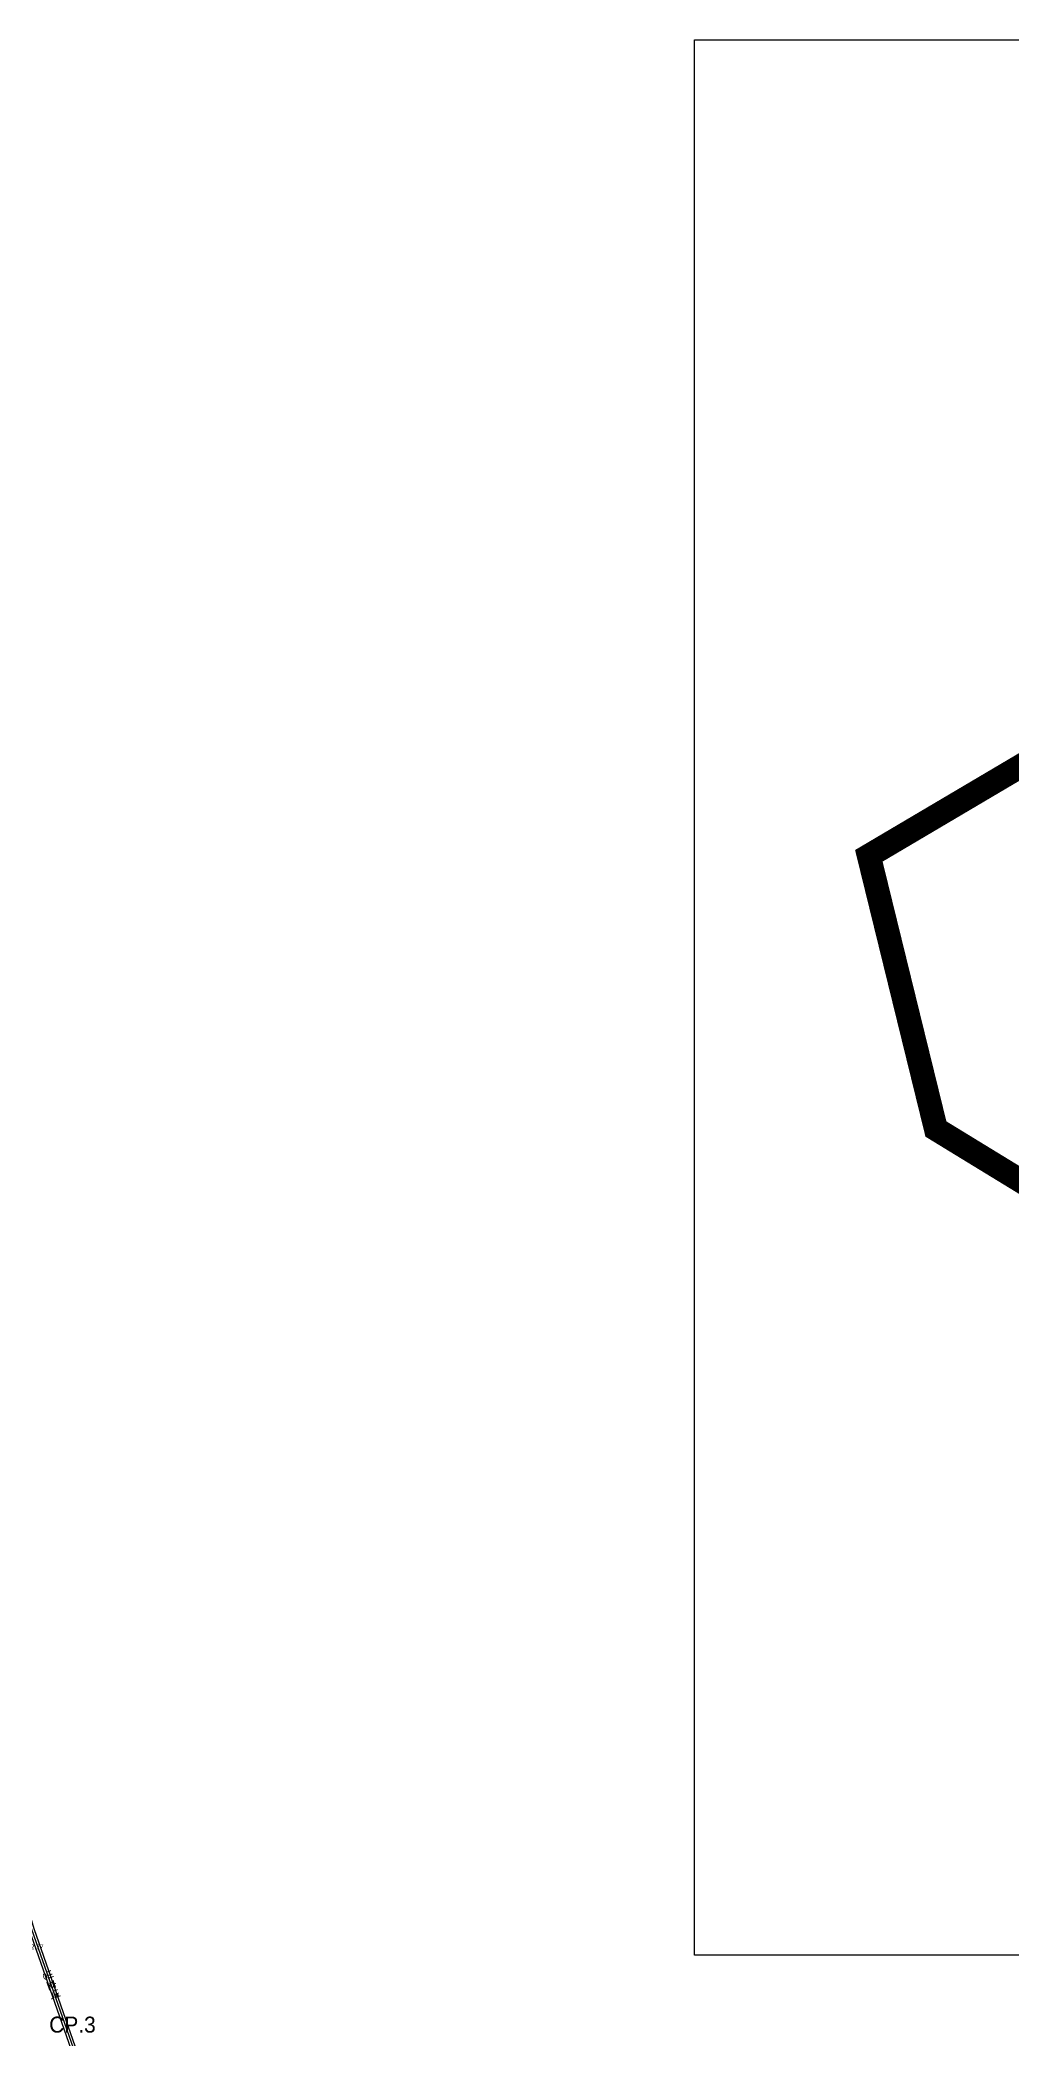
# Model space of a CAD drawing. Header units: millimetres. Extents: x 1017314 to 1767314, y 895264 to 1556514.
# Drawn here: x 1269825 to 1330503, y 1128783 to 1253621 of the extents above; entities that cross this region are included whole.
import ezdxf
from ezdxf.enums import TextEntityAlignment as Align

# ---------------------------------------------------------------- set-up
doc = ezdxf.new("R2010")
doc.units = ezdxf.units.MM
doc.header["$LTSCALE"] = 1000
for name, color, linetype in [('-구조물', 14, 'Continuous'), ('-지반고', 7, 'Continuous'), ('@ 01 건축가능범위', 11, 'Continuous'), ('DAA005', 1, 'Continuous'), ('TEXT', 2, 'Continuous'), ('옹벽', 5, 'Continuous')]:
    doc.layers.add(name, color=color, linetype=linetype)
doc.styles.add('GHS', font='H2GPRM.TTF')
doc.styles.get("Standard").update_dxf_attribs({"font": 'H2GPRM.TTF'})

msp = doc.modelspace()

# ---------------------------------------------------------------- linework, layer by layer
at = {"layer": '-구조물', "elevation": 0}
for points in [[(1159459.435, 1204884.312), (1169184.756, 1212619.169), (1179243.121, 1215560.204), (1193485.171, 1219669.283), (1204019.432, 1218463.681), (1213068.888, 1217345.67), (1219243.147, 1215523.166), (1222988.801, 1212828.577), (1233838.425, 1201229.649), (1238919.908, 1195782.573), (1246559.877, 1187526.192), (1253548.756, 1177189.896), (1257291.874, 1170978.734), (1262086.854, 1159403.35), (1264475.011, 1152455.016), (1266340.33, 1145645.027), (1269299.149, 1135586.148), (1272038.299, 1127751.211)], [(1159552.805, 1204766.915), (1169255.096, 1212483.455), (1179284.96, 1215416.157), (1193497.924, 1219516.845), (1204001.708, 1218314.73), (1213038.253, 1217198.314), (1219176.239, 1215386.518), (1222889.285, 1212715.386), (1233710.389, 1201158.241), (1238810.018, 1195680.474), (1246442.018, 1187432.705), (1253422.302, 1177109.12), (1257157.597, 1170910.941), (1261946.503, 1159350.219), (1264331.602, 1152410.78), (1266196.03, 1145604.045), (1269156.309, 1135540.203), (1271899.988, 1127692.309)]]:
    msp.add_lwpolyline(points, dxfattribs=at)
msp.add_lwpolyline([(1310729.463, 1253620.697), (1442680.616, 1253620.697), (1442680.616, 1133970.108), (1310729.463, 1133970.108)], close=True)
at = {"layer": '@ 01 건축가능범위', "ltscale": 10, "const_width": 1500, "elevation": -13.312}
msp.add_lwpolyline([(1345769.153, 1173375.109), (1325809.153, 1185577.109), (1321617.034, 1202647.573), (1335739.737, 1210991.323)], dxfattribs=at)
at = {"layer": '옹벽', "elevation": 0}
msp.add_lwpolyline([(1159366.066, 1205001.71), (1169114.416, 1212754.882), (1179201.281, 1215704.251), (1193472.417, 1219821.722), (1204037.156, 1218612.631), (1213099.522, 1217493.026), (1219310.055, 1215659.815), (1223088.316, 1212941.768), (1233948.039, 1201332.044), (1239029.798, 1195884.673), (1246677.736, 1187619.68), (1253675.209, 1177270.673), (1257426.152, 1171046.528), (1262227.205, 1159456.481), (1264618.419, 1152499.252), (1266484.63, 1145686.008), (1269441.988, 1135632.093), (1272176.609, 1127810.113)], dxfattribs=at)

# ---------------------------------------------------------------- texts
at = {"layer": '-지반고'}
msp.add_text('2.77', height=300, dxfattribs=at).set_placement((1269648.092, 1134235.684, 2772.102), align=Align.BOTTOM_CENTER)
at = {"layer": 'DAA005', "style": 'GHS'}
msp.add_text('CP.3', height=1000, dxfattribs=at).set_placement((1271856.515, 1129621.959, 2772.013), align=Align.MIDDLE_CENTER)
at = {"layer": 'TEXT', "linetype": 'Continuous'}
msp.add_text('방호벽', height=500, rotation=289.26999091, dxfattribs=at).set_placement((1269981.505, 1132903.475, 0))

doc.saveas('drawing.dxf')
